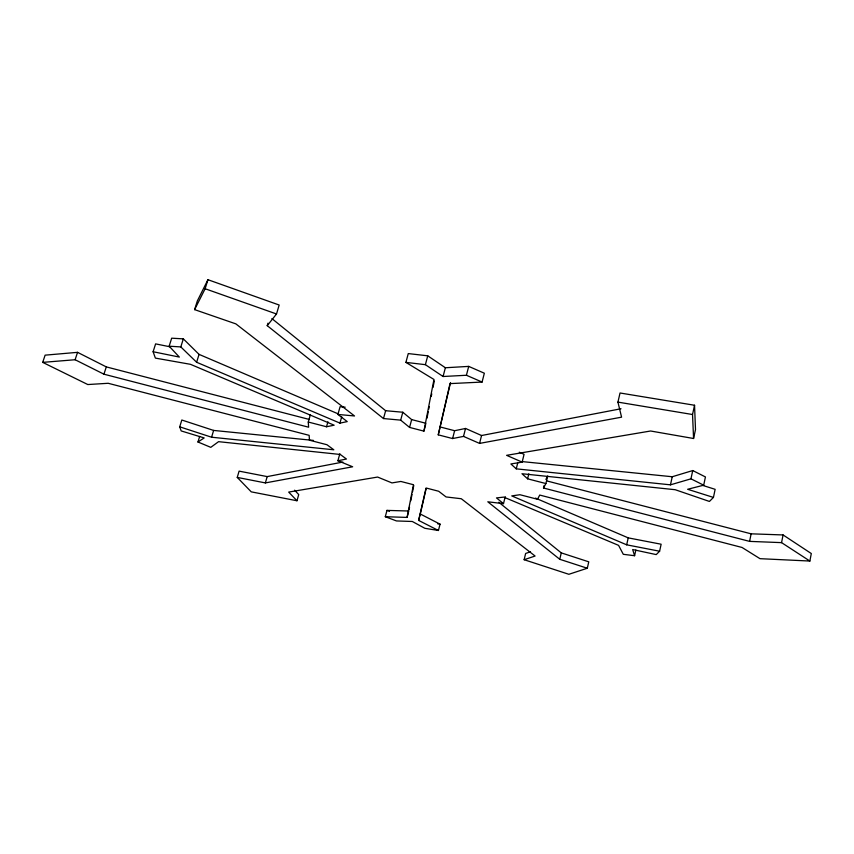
<?xml version="1.0" encoding="UTF-8"?>
<svg xmlns="http://www.w3.org/2000/svg" width="854" height="854" viewBox="0 0 854 854"><rect width="100%" height="100%" fill="white"/><g stroke="black" fill="none" stroke-linecap="round" stroke-linejoin="round"><path stroke-width="1.28" d="M535.479 498.117L628.224 537.871L661.135 544.222L659.608 551.225L626.676 544.82L511.749 495.907L519.937 494.722L537.497 499.27L539.749 495.064L742.051 547.467L759.996 558.676L809.87 561.046L811.3 553.531L783.075 534.946L751.125 533.825L546.592 480.877M407.08 517.417L408.767 511.012L386.979 510.393L385.293 516.713L407.08 517.417L413.464 484.72L400.857 481.453L391.954 482.916L377.607 477.055L288.673 492.085L296.978 500.754L298.729 494.583L294.598 490.196M267.964 323.164L267.227 325.662L383.499 418.556L400.686 420.136L409.568 427.416L423.915 431.131L433.981 379.475L405.896 362.384L408.276 353.577L427.747 355.819L445.372 367.754L468.718 366.387L484.346 373.219L482.083 382.058L450.005 383.617L438.251 434.846L452.599 438.55L463.508 436.394L479.564 443.407L621.584 417.168L617.933 402.117L620.036 392.989L694.548 405.255L695.498 429.583L693.576 438.497L650.599 431.003L506.603 455.331L522.146 462.121L524.057 454.328L519.285 452.225M409.013 509.742L409.514 507.18M410.774 500.786L412.023 494.391M412.535 491.84L413.784 485.446M426.989 418.182L428.238 411.777M428.74 409.215L429.242 406.653M431.259 396.416L431.761 393.854M433.01 387.46L434.27 381.055M809.87 561.046L781.559 542.632L783.075 534.946M544.105 485.531L543.507 488.018L749.598 541.383L751.125 533.825M545.909 479.414L547.713 475.998L545.898 483.556L527.601 478.816L521.975 473.735L675.204 489.716L709.418 501.447L713.442 497.423L715.14 489.331L702.874 485.446M713.442 497.423L687.63 489.278L703.696 485.189L705.436 476.948L692.733 470.554L672.237 476.745L522.104 461.587M522.146 462.121L510.863 463.957L516.264 468.846L670.465 484.837L690.961 478.827L692.733 470.554M670.465 484.837L672.237 476.745M693.576 438.497L692.53 414.521L694.548 405.255M505.237 496.601L503.497 503.657L496.494 497.914L503.775 497.113L618.574 545.364L623.303 554.31L634.586 555.719L635.846 550.04M626.676 544.82L628.224 537.871M426.125 488.637L420.296 514.001L440.056 524.164L438.433 530.494L418.62 520.406L426.061 487.986L438.668 491.253L446.066 496.943L461.288 498.736L535.095 556.029L524.132 559.712L525.637 553.467L530.515 551.78M438.251 434.846L450.528 382.56M524.132 559.712L568.871 574.294L587.296 568.241L588.769 561.836L561.27 552.88L498.779 502.259M587.296 568.241L559.765 559.295L561.27 552.88M527.601 478.816L528.829 473.789M516.264 468.846L517.834 462.462M479.564 443.407L481.56 435.519L621.018 408.756M463.508 436.394L465.537 428.462L481.56 435.519M452.599 438.55L454.627 430.715L465.537 428.462M405.896 362.384L425.388 364.669L443.066 376.507L466.412 375.258L468.718 366.387M418.62 520.406L420.296 514.001M443.066 376.507L445.372 367.754M423.915 431.131L425.687 424.417M425.388 364.669L427.747 355.819M409.568 427.416L411.66 419.592L402.8 412.236L385.634 410.71L271.892 318.585M400.686 420.136L402.8 412.236M383.499 418.556L385.634 410.71M342.838 462.067L267.195 476.596L239.099 471.13L237.252 477.407L265.37 482.916L352.659 466.775L337.896 460.744L339.839 453.752M338.397 413.955L199.057 354.378L183.322 338.857L171.675 338.184L169.156 346.201L180.813 346.916L196.623 362.267L339.945 423.114L341.707 416.795M310.408 414.574L308.273 422.036L326.516 426.754L327.915 421.78M339.945 423.114L347.247 421.609L337.917 414.436L340.073 406.728L345.187 407.187M265.37 482.916L267.195 476.596M267.227 325.662L276.515 313.984L279.173 305.027L207.938 279.706L197.317 300.96L194.616 309.628L235.843 323.869L354.527 415.973L337.917 414.436M213.628 430.427L181.817 420.019L179.724 426.829L211.578 437.216L213.628 430.427L313.471 440.418M337.896 460.744L346.468 459.036L340.276 454.467L218.571 441.667L210.778 447.347L197.968 441.998L199.655 436.447M196.623 362.267L199.057 354.378M180.813 346.916L183.322 338.857M194.616 309.628L205.131 288.737L207.938 279.706M326.516 426.754L334.149 425.196L190.463 364.316L155.375 358.104L153.112 351.741L155.609 343.884L170.576 346.905M308.273 422.036L308.614 427.203L103.932 374.191L106.302 366.9L77.554 352.339L45.123 355.157L42.7 362.374L87.802 384.546L108.191 383.286L309.148 435.337L309.468 440.205L326.965 444.731L333.807 449.791L211.578 437.216M42.7 362.374L75.109 359.737L77.554 352.339M543.507 488.018L545.898 483.556M659.608 551.225L656.235 554.598L632.665 549.538L634.586 555.719M197.968 441.998L204.181 437.931L181.165 430.918L179.724 426.829M749.598 541.383L781.559 542.632M503.497 503.657L487.805 501.8L559.765 559.295M437.59 523.769L440.056 524.164M438.433 530.494L424.833 528.295L412.311 521.484L396.469 520.94L385.293 516.713M617.933 402.117L692.53 414.521M296.978 500.754L251.247 491.851L237.252 477.407M153.112 351.741L179.34 357.068L169.156 346.201M411.66 419.592L425.975 423.296M440.301 427L454.627 430.715M106.302 366.9L309.436 419.485M205.131 288.737L276.515 313.984M386.979 510.393L389.456 511.343M466.412 375.258L482.083 382.058M690.961 478.827L703.696 485.189M75.109 359.737L103.932 374.191"/></g></svg>
